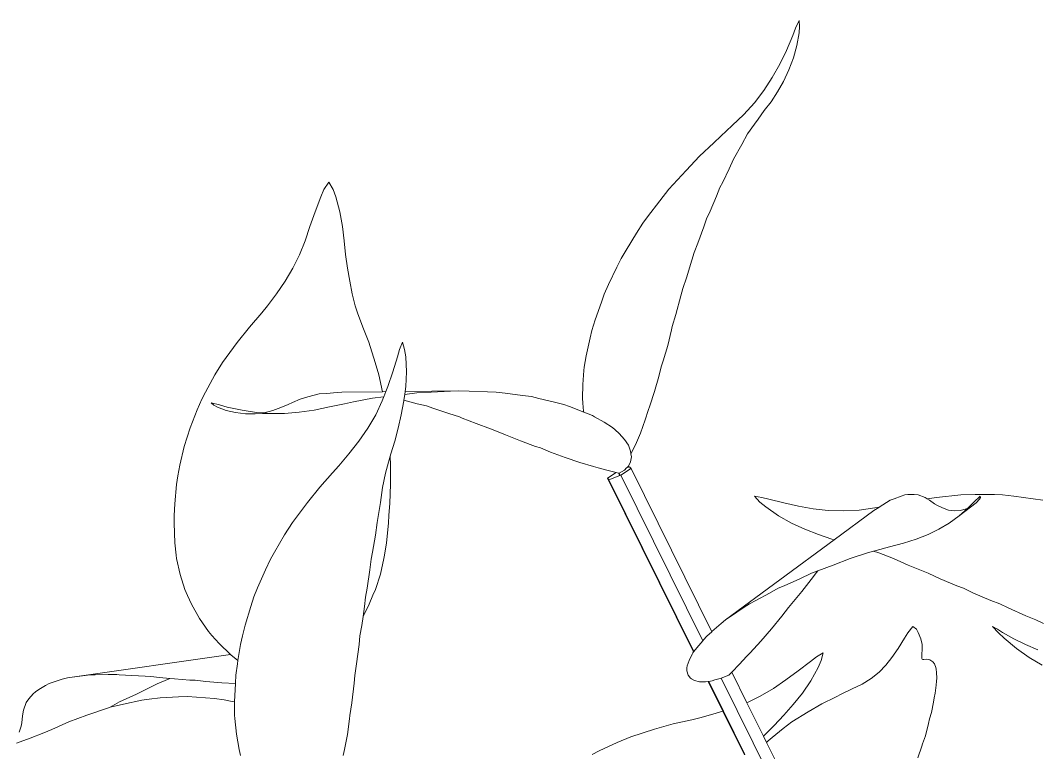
# Model space of a CAD drawing. Header units: metres. Extents: x 12.2 to 77.2, y 18.8 to 35.5.
# Drawn here: x 57.7928 to 58.1863, y 21.7211 to 22.0043 of the extents above; entities that cross this region are included whole.
import ezdxf

# ---------------------------------------------------------------- set-up
doc = ezdxf.new("R2010")
doc.units = ezdxf.units.M
doc.layers.add('0inne_gulv', color=7, linetype='Continuous', lineweight=13)

# ---------------------------------------------------------------- blocks, each defined once
blk = doc.blocks.new('One bedroom house ls')
for p, q in [((4.61914, -1.97508), (4.61776, -1.9781)), ((4.61914, -1.97508), (4.61927, -1.9774)), ((4.61667, -1.98098), (4.61776, -1.9781)), ((4.61911, -1.97985), (4.61927, -1.9774)), ((4.61667, -1.98098), (4.61422, -1.98669)), ((4.61911, -1.97985), (4.61828, -1.98481)), ((4.6116, -1.99208), (4.61422, -1.98669)), ((4.61694, -1.9896), (4.61828, -1.98481)), ((4.61514, -1.99426), (4.61694, -1.9896)), ((4.60874, -1.99722), (4.6116, -1.99208)), ((4.61514, -1.99426), (4.61307, -1.99866)), ((4.60549, -2.00217), (4.60874, -1.99722)), ((4.61307, -1.99866), (4.61078, -2.00277)), ((4.60549, -2.00217), (4.60181, -2.00692)), ((4.61078, -2.00277), (4.6083, -2.00655)), ((4.6083, -2.00655), (4.60563, -2.01)), ((4.60181, -2.00692), (4.59771, -2.01146)), ((4.60321, -2.01327), (4.60563, -2.01)), ((4.59323, -2.01575), (4.59771, -2.01146)), ((4.60321, -2.01327), (4.60182, -2.0152)), ((4.59323, -2.01575), (4.58883, -2.01993)), ((4.60182, -2.0152), (4.5992, -2.01898)), ((4.58613, -2.02247), (4.58061, -2.02759)), ((4.58883, -2.01993), (4.58613, -2.02247)), ((4.59699, -2.02313), (4.5992, -2.01898)), ((4.59376, -2.02879), (4.59699, -2.02313)), ((4.58061, -2.02759), (4.57539, -2.03314)), ((4.59205, -2.03248), (4.59376, -2.02879)), ((4.57539, -2.03314), (4.56875, -2.04037)), ((4.58954, -2.03763), (4.59205, -2.03248)), ((4.43716, -2.03762), (4.43529, -2.04047)), ((4.43716, -2.03762), (4.43885, -2.04047)), ((4.58954, -2.03763), (4.58843, -2.03977)), ((4.4341, -2.04332), (4.43529, -2.04047)), ((4.43987, -2.04331), (4.43885, -2.04047)), ((4.56875, -2.04037), (4.56519, -2.04493)), ((4.58843, -2.03977), (4.5871, -2.04312)), ((4.4341, -2.04332), (4.43187, -2.04911)), ((4.43987, -2.04331), (4.44144, -2.04911)), ((4.56519, -2.04493), (4.5605, -2.05108)), ((4.5871, -2.04312), (4.58465, -2.04889)), ((4.42986, -2.05476), (4.43187, -2.04911)), ((4.44249, -2.05475), (4.44144, -2.04911)), ((4.58333, -2.05183), (4.58465, -2.04889)), ((4.5562, -2.05743), (4.55865, -2.05357)), ((4.55865, -2.05357), (4.5605, -2.05108)), ((4.58226, -2.05494), (4.58333, -2.05183)), ((4.42799, -2.06029), (4.42986, -2.05476)), ((4.4431, -2.06029), (4.44249, -2.05475)), ((4.5562, -2.05743), (4.55222, -2.06391)), ((4.57993, -2.06127), (4.58226, -2.05494)), ((4.42799, -2.06029), (4.42582, -2.0657)), ((4.44371, -2.06569), (4.4431, -2.06029)), ((4.57854, -2.06485), (4.57993, -2.06127)), ((4.42582, -2.0657), (4.42325, -2.07093)), ((4.44371, -2.06569), (4.44443, -2.07092)), ((4.55222, -2.06391), (4.55031, -2.06713)), ((4.57766, -2.06782), (4.57854, -2.06485)), ((4.55031, -2.06713), (4.54862, -2.07053)), ((4.57766, -2.06782), (4.5755, -2.07463)), ((4.42325, -2.07093), (4.42028, -2.07598)), ((4.44443, -2.07092), (4.44528, -2.07596)), ((4.54862, -2.07053), (4.54543, -2.07726)), ((4.42028, -2.07598), (4.41694, -2.0808)), ((4.44623, -2.08079), (4.44528, -2.07596)), ((4.54543, -2.07726), (4.54373, -2.08098)), ((4.5755, -2.07463), (4.5741, -2.07876)), ((4.41347, -2.08545), (4.41694, -2.0808)), ((4.44623, -2.08079), (4.44742, -2.08543)), ((4.54261, -2.08406), (4.54373, -2.08098)), ((4.57338, -2.08161), (4.5741, -2.07876)), ((4.41347, -2.08545), (4.41124, -2.08823)), ((4.44742, -2.08543), (4.44829, -2.08821)), ((4.54025, -2.09096), (4.54261, -2.08406)), ((4.57142, -2.0888), (4.57338, -2.08161)), ((4.41124, -2.08823), (4.40646, -2.09377)), ((4.44829, -2.08821), (4.45035, -2.09375)), ((4.57142, -2.0888), (4.57006, -2.09344)), ((4.53893, -2.09505), (4.54025, -2.09096)), ((4.40171, -2.09962), (4.40646, -2.09377)), ((4.45035, -2.09375), (4.45271, -2.09959)), ((4.53827, -2.09788), (4.53893, -2.09505)), ((4.56979, -2.09471), (4.56827, -2.10077)), ((4.57006, -2.09344), (4.56979, -2.09471)), ((4.39611, -2.10739), (4.40171, -2.09962)), ((4.45271, -2.09959), (4.45516, -2.10736)), ((4.46574, -2.09952), (4.46456, -2.10237)), ((4.46574, -2.09952), (4.46653, -2.10237)), ((4.53827, -2.09788), (4.53678, -2.10486)), ((4.56827, -2.10077), (4.56656, -2.10676)), ((4.46375, -2.10522), (4.46456, -2.10237)), ((4.46695, -2.10523), (4.46653, -2.10237)), ((4.53595, -2.10924), (4.53678, -2.10486)), ((4.39311, -2.11223), (4.39611, -2.10739)), ((4.45516, -2.10736), (4.45655, -2.1122)), ((4.46375, -2.10522), (4.46194, -2.11101)), ((4.46695, -2.10523), (4.46724, -2.11102)), ((4.56656, -2.10676), (4.5658, -2.1091)), ((4.38945, -2.11886), (4.39311, -2.11223)), ((4.45655, -2.1122), (4.45799, -2.11869)), ((4.46, -2.11666), (4.46194, -2.11101)), ((4.46699, -2.11666), (4.46724, -2.11102)), ((4.53546, -2.11597), (4.53582, -2.11044)), ((4.53582, -2.11044), (4.53595, -2.10924)), ((4.56491, -2.11275), (4.56323, -2.11861)), ((4.56491, -2.11275), (4.5658, -2.1091)), ((4.45923, -2.11867), (4.46, -2.11666)), ((4.46673, -2.11859), (4.46699, -2.11666)), ((4.53546, -2.11597), (4.53536, -2.12122)), ((4.38945, -2.11886), (4.38812, -2.12157)), ((4.42909, -2.12069), (4.4261, -2.12153)), ((4.43351, -2.11957), (4.42909, -2.12069)), ((4.43632, -2.11933), (4.43351, -2.11957)), ((4.44046, -2.119), (4.43632, -2.11933)), ((4.44046, -2.119), (4.44226, -2.11886)), ((4.45799, -2.11869), (4.44226, -2.11886)), ((4.45414, -2.12123), (4.45832, -2.12073)), ((4.45923, -2.11867), (4.45799, -2.11869)), ((4.45832, -2.12073), (4.45844, -2.12072)), ((4.45835, -2.12094), (4.45832, -2.12073)), ((4.45835, -2.12094), (4.45844, -2.12072)), ((4.45844, -2.12072), (4.45923, -2.11867)), ((4.46626, -2.12202), (4.46657, -2.11973)), ((4.46657, -2.11973), (4.46673, -2.11859)), ((4.46657, -2.11973), (4.47123, -2.11916)), ((4.48718, -2.11837), (4.46673, -2.11859)), ((4.47123, -2.11916), (4.47685, -2.11889)), ((4.47685, -2.11889), (4.48426, -2.11852)), ((4.48718, -2.11837), (4.48426, -2.11852)), ((4.49151, -2.1185), (4.48718, -2.11837)), ((4.49151, -2.1185), (4.49857, -2.11873)), ((4.49857, -2.11873), (4.50199, -2.11885)), ((4.50199, -2.11885), (4.50543, -2.11928)), ((4.50543, -2.11928), (4.51206, -2.12013)), ((4.51206, -2.12013), (4.51563, -2.12061)), ((4.51843, -2.12126), (4.51563, -2.12061)), ((4.56323, -2.11861), (4.56138, -2.12421)), ((4.38812, -2.12157), (4.38627, -2.1257)), ((4.39163, -2.12301), (4.39496, -2.12381)), ((4.39163, -2.12301), (4.39268, -2.12384)), ((4.39416, -2.12466), (4.39268, -2.12384)), ((4.39416, -2.12466), (4.39752, -2.12593)), ((4.39785, -2.12462), (4.39496, -2.12381)), ((4.39785, -2.12462), (4.40363, -2.12586)), ((4.41555, -2.12598), (4.41869, -2.12475)), ((4.42152, -2.12359), (4.41869, -2.12475)), ((4.42152, -2.12359), (4.42312, -2.12291)), ((4.42312, -2.12291), (4.4261, -2.12153)), ((4.4374, -2.12454), (4.43153, -2.1258)), ((4.4374, -2.12454), (4.44321, -2.12336)), ((4.44321, -2.12336), (4.44679, -2.12265)), ((4.44679, -2.12265), (4.45414, -2.12123)), ((4.45533, -2.12759), (4.45787, -2.12219)), ((4.45787, -2.12219), (4.45835, -2.12094)), ((4.46624, -2.1222), (4.46523, -2.1276)), ((4.46624, -2.1222), (4.46626, -2.12202)), ((4.46626, -2.12202), (4.47135, -2.12333)), ((4.47135, -2.12333), (4.47498, -2.12422)), ((4.47737, -2.12505), (4.47498, -2.12422)), ((4.52453, -2.12274), (4.51843, -2.12126)), ((4.52804, -2.12363), (4.52453, -2.12274)), ((4.53034, -2.12447), (4.52804, -2.12363)), ((4.53034, -2.12447), (4.53583, -2.12656)), ((4.53543, -2.12317), (4.53536, -2.12122)), ((4.53577, -2.12625), (4.53543, -2.12317)), ((4.56138, -2.12421), (4.56073, -2.12592)), ((4.38627, -2.1257), (4.38355, -2.1327)), ((4.40112, -2.12677), (4.39752, -2.12593)), ((4.40493, -2.1272), (4.40112, -2.12677)), ((4.40918, -2.12668), (4.40363, -2.12586)), ((4.40493, -2.1272), (4.40865, -2.1272)), ((4.42009, -2.12708), (4.40865, -2.1272)), ((4.4116, -2.12687), (4.40918, -2.12668)), ((4.4116, -2.12687), (4.41221, -2.1268)), ((4.41458, -2.12709), (4.4116, -2.12687)), ((4.41221, -2.1268), (4.41555, -2.12598)), ((4.42009, -2.12708), (4.41458, -2.12709)), ((4.42009, -2.12708), (4.42574, -2.12665)), ((4.42574, -2.12665), (4.43153, -2.1258)), ((4.45533, -2.12759), (4.45231, -2.13283)), ((4.46523, -2.1276), (4.46404, -2.13284)), ((4.48356, -2.12714), (4.47737, -2.12505)), ((4.48356, -2.12714), (4.48769, -2.12846)), ((4.48769, -2.12846), (4.48877, -2.12892)), ((4.53577, -2.12625), (4.53583, -2.12656)), ((4.53915, -2.1279), (4.53583, -2.12656)), ((4.54001, -2.12836), (4.53915, -2.1279)), ((4.54368, -2.1305), (4.54001, -2.12836)), ((4.56073, -2.12592), (4.55961, -2.12961)), ((4.38238, -2.13622), (4.38355, -2.1327)), ((4.48877, -2.12892), (4.49418, -2.13105)), ((4.49418, -2.13105), (4.4998, -2.13311)), ((4.54368, -2.1305), (4.54687, -2.13259)), ((4.54793, -2.13339), (4.54687, -2.13259)), ((4.55961, -2.12961), (4.55779, -2.13467)), ((4.38131, -2.13986), (4.38238, -2.13622)), ((4.45231, -2.13283), (4.44884, -2.13787)), ((4.46404, -2.13284), (4.46268, -2.13788)), ((4.4998, -2.13311), (4.5021, -2.13389)), ((4.50554, -2.13536), (4.5021, -2.13389)), ((4.50554, -2.13536), (4.51135, -2.13767)), ((4.5495, -2.13488), (4.54793, -2.13339)), ((4.5495, -2.13488), (4.55156, -2.13723)), ((4.55582, -2.1393), (4.55779, -2.13467)), ((4.37958, -2.14715), (4.38131, -2.13986)), ((4.44494, -2.14269), (4.44884, -2.13787)), ((4.46268, -2.13788), (4.46115, -2.14271)), ((4.51135, -2.13767), (4.5172, -2.13982)), ((4.5172, -2.13982), (4.51908, -2.14045)), ((4.51908, -2.14045), (4.52299, -2.14205)), ((4.55306, -2.13942), (4.55156, -2.13723)), ((4.55306, -2.13942), (4.55336, -2.14008)), ((4.55395, -2.14171), (4.55336, -2.14008)), ((4.55582, -2.1393), (4.55408, -2.14275)), ((4.44494, -2.14269), (4.44105, -2.14733)), ((4.45985, -2.14735), (4.4609, -2.14357)), ((4.4609, -2.14357), (4.46115, -2.14271)), ((4.4609, -2.14357), (4.46106, -2.1471)), ((4.52299, -2.14205), (4.52868, -2.14418)), ((4.53425, -2.14605), (4.52868, -2.14418)), ((4.55423, -2.1439), (4.55393, -2.14583)), ((4.55408, -2.14275), (4.55395, -2.14171)), ((4.55423, -2.1439), (4.55408, -2.14275)), ((4.37883, -2.15123), (4.37958, -2.14715)), ((4.44105, -2.14733), (4.43865, -2.15011)), ((4.45985, -2.14735), (4.45915, -2.15014)), ((4.46106, -2.1471), (4.46102, -2.15118)), ((4.53425, -2.14605), (4.53962, -2.14763)), ((4.53962, -2.14763), (4.54137, -2.14807)), ((4.54137, -2.14807), (4.54473, -2.14908)), ((4.55158, -2.149), (4.55235, -2.14817)), ((4.55235, -2.14817), (4.55352, -2.1477)), ((4.55235, -2.14817), (4.55256, -2.14795)), ((4.55305, -2.14749), (4.55256, -2.14795)), ((4.55305, -2.14749), (4.55393, -2.14583)), ((4.55392, -2.14851), (4.55352, -2.1477)), ((4.55352, -2.1477), (4.55409, -2.1484)), ((4.55409, -2.1484), (4.55392, -2.14851)), ((4.58533, -2.21151), (4.55409, -2.1484)), ((4.37833, -2.15454), (4.37883, -2.15123)), ((4.43865, -2.15011), (4.43366, -2.15565)), ((4.45915, -2.15014), (4.45796, -2.15568)), ((4.46109, -2.15449), (4.46102, -2.15118)), ((4.54833, -2.14995), (4.54473, -2.14908)), ((4.545, -2.15208), (4.54833, -2.14995)), ((4.5783, -2.21934), (4.545, -2.15208)), ((4.54556, -2.15278), (4.545, -2.15208)), ((4.54975, -2.15109), (4.54556, -2.15278)), ((4.5493, -2.15018), (4.54833, -2.14995)), ((4.5493, -2.15018), (4.54975, -2.15109)), ((4.54954, -2.15024), (4.5493, -2.15018)), ((4.54954, -2.15024), (4.55158, -2.149)), ((4.54993, -2.15102), (4.54954, -2.15024)), ((4.5501, -2.15094), (4.54975, -2.15109)), ((4.55392, -2.14851), (4.5501, -2.15094)), ((4.58183, -2.21502), (4.5501, -2.15094)), ((4.37833, -2.15454), (4.37761, -2.16202)), ((4.43366, -2.15565), (4.42899, -2.1615)), ((4.45721, -2.16153), (4.45796, -2.15568)), ((4.46085, -2.16197), (4.46109, -2.15449)), ((4.57843, -2.21917), (4.54556, -2.15278)), ((4.60183, -2.15913), (4.60471, -2.15955)), ((4.60183, -2.15913), (4.60395, -2.16138)), ((4.60745, -2.16031), (4.60471, -2.15955)), ((4.65583, -2.16007), (4.6543, -2.16068)), ((4.65859, -2.15908), (4.65583, -2.16007)), ((4.65859, -2.15908), (4.66005, -2.15861)), ((4.66005, -2.15861), (4.66117, -2.1585)), ((4.66362, -2.15844), (4.66117, -2.1585)), ((4.66518, -2.15855), (4.66362, -2.15844)), ((4.66787, -2.15956), (4.66518, -2.15855)), ((4.66868, -2.16007), (4.66787, -2.15956)), ((4.66868, -2.16007), (4.67219, -2.15956)), ((4.66953, -2.16059), (4.66868, -2.16007)), ((4.67219, -2.15956), (4.68162, -2.15855)), ((4.68162, -2.15855), (4.68719, -2.15844)), ((4.68912, -2.15913), (4.68675, -2.16138)), ((4.68719, -2.15844), (4.69472, -2.1585)), ((4.68888, -2.16031), (4.68924, -2.15955)), ((4.68912, -2.15913), (4.68924, -2.15955)), ((4.69777, -2.15861), (4.69472, -2.1585)), ((4.7022, -2.15908), (4.69777, -2.15861)), ((4.7022, -2.15908), (4.70965, -2.16007)), ((4.70965, -2.16007), (4.71334, -2.16068)), ((4.37761, -2.16202), (4.37741, -2.16651)), ((4.42899, -2.1615), (4.42316, -2.16927)), ((4.45584, -2.1693), (4.45721, -2.16153)), ((4.46046, -2.16646), (4.46085, -2.16197)), ((4.60621, -2.16327), (4.60395, -2.16138)), ((4.60621, -2.16327), (4.61109, -2.16665)), ((4.60745, -2.16031), (4.61314, -2.16173)), ((4.61882, -2.16299), (4.61314, -2.16173)), ((4.62455, -2.16404), (4.61882, -2.16299)), ((4.63039, -2.16467), (4.62455, -2.16404)), ((4.64841, -2.1636), (4.64235, -2.16445)), ((4.64989, -2.16349), (4.64803, -2.16469)), ((4.64841, -2.1636), (4.65013, -2.16333)), ((4.65013, -2.16333), (4.64989, -2.16349)), ((4.65292, -2.16155), (4.65013, -2.16333)), ((4.6543, -2.16068), (4.65292, -2.16155)), ((4.67147, -2.16203), (4.66953, -2.16059)), ((4.67257, -2.16267), (4.67147, -2.16203)), ((4.67458, -2.1636), (4.67257, -2.16267)), ((4.67458, -2.1636), (4.67688, -2.16445)), ((4.68764, -2.16173), (4.68096, -2.16665)), ((4.68424, -2.16381), (4.68096, -2.16665)), ((4.68148, -2.16467), (4.68376, -2.16404)), ((4.68376, -2.16404), (4.68424, -2.16381)), ((4.68485, -2.16327), (4.68424, -2.16381)), ((4.68485, -2.16327), (4.68675, -2.16138)), ((4.68888, -2.16031), (4.68764, -2.16173)), ((4.37737, -2.16955), (4.37741, -2.16651)), ((4.4603, -2.1695), (4.46046, -2.16646)), ((4.61612, -2.16947), (4.61109, -2.16665)), ((4.63039, -2.16467), (4.63633, -2.16481)), ((4.64803, -2.16469), (4.6327, -2.17597)), ((4.63633, -2.16481), (4.64235, -2.16445)), ((4.67918, -2.16481), (4.67688, -2.16445)), ((4.6771, -2.16947), (4.68096, -2.16665)), ((4.68148, -2.16467), (4.67918, -2.16481)), ((4.37767, -2.17713), (4.37737, -2.16955)), ((4.42316, -2.16927), (4.42012, -2.1741)), ((4.45523, -2.17414), (4.45584, -2.1693)), ((4.4603, -2.1695), (4.45948, -2.17708)), ((4.62132, -2.17181), (4.61612, -2.16947)), ((4.62132, -2.17181), (4.62656, -2.17386)), ((4.67321, -2.17181), (4.66899, -2.17386)), ((4.67321, -2.17181), (4.6771, -2.16947)), ((4.42012, -2.1741), (4.4162, -2.18073)), ((4.45415, -2.18077), (4.45523, -2.17414)), ((4.6327, -2.17597), (4.59065, -2.20691)), ((4.62656, -2.17386), (4.6318, -2.17569)), ((4.6318, -2.17569), (4.6327, -2.17597)), ((4.66439, -2.17569), (4.65943, -2.17729)), ((4.66899, -2.17386), (4.66439, -2.17569)), ((4.37767, -2.17713), (4.37814, -2.18196)), ((4.45869, -2.18191), (4.45948, -2.17708)), ((4.64887, -2.18011), (4.65413, -2.17865)), ((4.65943, -2.17729), (4.65413, -2.17865)), ((4.37814, -2.18196), (4.37831, -2.18325)), ((4.37831, -2.18325), (4.37965, -2.18933)), ((4.41274, -2.18756), (4.41469, -2.18344)), ((4.41469, -2.18344), (4.4162, -2.18073)), ((4.45362, -2.18348), (4.45312, -2.18761)), ((4.45415, -2.18077), (4.45362, -2.18348)), ((4.45713, -2.18928), (4.45851, -2.1832)), ((4.45851, -2.1832), (4.45869, -2.18191)), ((4.63227, -2.18576), (4.63889, -2.18314)), ((4.64562, -2.18106), (4.63889, -2.18314)), ((4.64789, -2.1804), (4.64562, -2.18106)), ((4.64887, -2.18011), (4.64789, -2.1804)), ((4.64789, -2.1804), (4.64991, -2.18106)), ((4.64991, -2.18106), (4.6556, -2.18314)), ((4.66129, -2.18576), (4.6556, -2.18314)), ((4.41274, -2.18756), (4.40966, -2.19457)), ((4.45312, -2.18761), (4.45204, -2.19461)), ((4.62631, -2.188), (4.63227, -2.18576)), ((4.669, -2.18888), (4.66129, -2.18576)), ((4.37965, -2.18933), (4.38154, -2.19522)), ((4.45713, -2.18928), (4.45521, -2.19518)), ((4.61331, -2.19372), (4.61934, -2.19102)), ((4.61934, -2.19102), (4.62396, -2.18888)), ((4.62376, -2.19133), (4.62013, -2.19596)), ((4.62376, -2.19133), (4.6258, -2.18859)), ((4.62396, -2.18888), (4.62631, -2.188)), ((4.6258, -2.18859), (4.62631, -2.188)), ((4.67363, -2.19102), (4.669, -2.18888)), ((4.68007, -2.19372), (4.67363, -2.19102)), ((4.38154, -2.19522), (4.3825, -2.19746)), ((4.40966, -2.19457), (4.40823, -2.19808)), ((4.45139, -2.19813), (4.45204, -2.19461)), ((4.45424, -2.19742), (4.45521, -2.19518)), ((4.61096, -2.19473), (4.60767, -2.19655)), ((4.61331, -2.19372), (4.61096, -2.19473)), ((4.68007, -2.19372), (4.68274, -2.19473)), ((4.68274, -2.19473), (4.68661, -2.19655)), ((4.38406, -2.20092), (4.3825, -2.19746)), ((4.40823, -2.19808), (4.40703, -2.20172)), ((4.45098, -2.20177), (4.45139, -2.19813)), ((4.45287, -2.20088), (4.45424, -2.19742)), ((4.59986, -2.20074), (4.60238, -2.19941)), ((4.60767, -2.19655), (4.60238, -2.19941)), ((4.61628, -2.20063), (4.62013, -2.19596)), ((4.68661, -2.19655), (4.69328, -2.19941)), ((4.69668, -2.20074), (4.69328, -2.19941)), ((4.38406, -2.20092), (4.38714, -2.20635)), ((4.40703, -2.20172), (4.40485, -2.20901)), ((4.45287, -2.20088), (4.45043, -2.20564)), ((4.45043, -2.20564), (4.45098, -2.20177)), ((4.59301, -2.20534), (4.59749, -2.20234)), ((4.59749, -2.20234), (4.59986, -2.20074)), ((4.6124, -2.2055), (4.61497, -2.20213)), ((4.61628, -2.20063), (4.61497, -2.20213)), ((4.70003, -2.20234), (4.69668, -2.20074)), ((4.70684, -2.20534), (4.70003, -2.20234)), ((4.38714, -2.20635), (4.39068, -2.21142)), ((4.44995, -2.20905), (4.45043, -2.20564)), ((4.58894, -2.20837), (4.59065, -2.20691)), ((4.59065, -2.20691), (4.59301, -2.20534)), ((4.60844, -2.21038), (4.6124, -2.2055)), ((4.7107, -2.20691), (4.70684, -2.20534)), ((4.71369, -2.20837), (4.7107, -2.20691)), ((4.40485, -2.20901), (4.40375, -2.21309)), ((4.44924, -2.21314), (4.44995, -2.20905)), ((4.58894, -2.20837), (4.58535, -2.21149)), ((4.60844, -2.21038), (4.60435, -2.21511)), ((4.66309, -2.20949), (4.66118, -2.21191)), ((4.66309, -2.20949), (4.66446, -2.21051)), ((4.66521, -2.21179), (4.66446, -2.21051)), ((4.69394, -2.20949), (4.69622, -2.21191)), ((4.69394, -2.20949), (4.69583, -2.21051)), ((4.69778, -2.21179), (4.69583, -2.21051)), ((4.39068, -2.21142), (4.39197, -2.21293)), ((4.39197, -2.21293), (4.39475, -2.21613)), ((4.4031, -2.2164), (4.40375, -2.21309)), ((4.44891, -2.21644), (4.44924, -2.21314)), ((4.57952, -2.21779), (4.58183, -2.21502)), ((4.58183, -2.21502), (4.58218, -2.2146)), ((4.58218, -2.2146), (4.58336, -2.21324)), ((4.58533, -2.21151), (4.58336, -2.21324)), ((4.58535, -2.21149), (4.58533, -2.21151)), ((4.60018, -2.21966), (4.60435, -2.21511)), ((4.65989, -2.21406), (4.65737, -2.21802)), ((4.65989, -2.21406), (4.66118, -2.21191)), ((4.66521, -2.21179), (4.66621, -2.21425)), ((4.66665, -2.21649), (4.66621, -2.21425)), ((4.69842, -2.21406), (4.69622, -2.21191)), ((4.69778, -2.21179), (4.7021, -2.21425)), ((4.69842, -2.21406), (4.70316, -2.21802)), ((4.70665, -2.21649), (4.7021, -2.21425)), ((4.39475, -2.21613), (4.39912, -2.22028)), ((4.40207, -2.22261), (4.4031, -2.2164)), ((4.44891, -2.21644), (4.44793, -2.22393)), ((4.57843, -2.21917), (4.5783, -2.21934)), ((4.57952, -2.21779), (4.57843, -2.21917)), ((4.655, -2.22146), (4.65737, -2.21802)), ((4.66664, -2.2185), (4.66656, -2.22011)), ((4.66664, -2.2185), (4.66665, -2.21649)), ((4.70805, -2.22146), (4.70316, -2.21802)), ((4.71145, -2.2185), (4.70665, -2.21649)), ((4.3379, -2.22908), (4.39912, -2.22028)), ((4.39912, -2.22028), (4.39924, -2.2204)), ((4.40207, -2.22261), (4.39924, -2.2204)), ((4.40186, -2.22388), (4.40207, -2.22261)), ((4.57654, -2.2227), (4.57583, -2.22477)), ((4.5777, -2.22026), (4.57654, -2.2227)), ((4.57803, -2.21968), (4.5777, -2.22026)), ((4.5783, -2.21934), (4.57803, -2.21968)), ((4.59606, -2.2241), (4.59874, -2.22113)), ((4.60018, -2.21966), (4.59874, -2.22113)), ((4.62354, -2.223), (4.61876, -2.22663)), ((4.62354, -2.223), (4.62584, -2.22119)), ((4.62847, -2.21966), (4.62584, -2.22119)), ((4.62647, -2.22536), (4.62764, -2.22265)), ((4.62847, -2.21966), (4.62764, -2.22265)), ((4.65269, -2.22446), (4.655, -2.22146)), ((4.66656, -2.22011), (4.66654, -2.22125)), ((4.66654, -2.22125), (4.66658, -2.22191)), ((4.66658, -2.22191), (4.66666, -2.22211)), ((4.66701, -2.22221), (4.66666, -2.22211)), ((4.66701, -2.22221), (4.66735, -2.22221)), ((4.66735, -2.22221), (4.66835, -2.22208)), ((4.66969, -2.2224), (4.66835, -2.22208)), ((4.67083, -2.2231), (4.66969, -2.2224)), ((4.67149, -2.22398), (4.67083, -2.2231)), ((4.71312, -2.22446), (4.70805, -2.22146)), ((4.40124, -2.22837), (4.40186, -2.22388)), ((4.44793, -2.22393), (4.44721, -2.22842)), ((4.57583, -2.22477), (4.57572, -2.22544)), ((4.57574, -2.22667), (4.57572, -2.22544)), ((4.57574, -2.22667), (4.5762, -2.22829)), ((4.59195, -2.22827), (4.59307, -2.22714)), ((4.59307, -2.22714), (4.59606, -2.2241)), ((4.59892, -2.23897), (4.59307, -2.22714)), ((4.61399, -2.23013), (4.61876, -2.22663)), ((4.62647, -2.22536), (4.62363, -2.23055)), ((4.65005, -2.22716), (4.65269, -2.22446)), ((4.672, -2.22536), (4.67149, -2.22398)), ((4.672, -2.22536), (4.67206, -2.226)), ((4.67206, -2.226), (4.67231, -2.22723)), ((4.32907, -2.23149), (4.33061, -2.23099)), ((4.33061, -2.23099), (4.33405, -2.22992)), ((4.33405, -2.22992), (4.33618, -2.2293)), ((4.3379, -2.22908), (4.33618, -2.2293)), ((4.34492, -2.22815), (4.3379, -2.22908)), ((4.3468, -2.22816), (4.34492, -2.22815)), ((4.3468, -2.22816), (4.35181, -2.22812)), ((4.35525, -2.22806), (4.35181, -2.22812)), ((4.35617, -2.22815), (4.35525, -2.22806)), ((4.36099, -2.22849), (4.35617, -2.22815)), ((4.36099, -2.22849), (4.36617, -2.22876)), ((4.36835, -2.22883), (4.36617, -2.22876)), ((4.37169, -2.22922), (4.36835, -2.22883)), ((4.37548, -2.22972), (4.37076, -2.23166)), ((4.37169, -2.22922), (4.37575, -2.2296)), ((4.37575, -2.2296), (4.37548, -2.22972)), ((4.37575, -2.2296), (4.37749, -2.22976)), ((4.38347, -2.23019), (4.37749, -2.22976)), ((4.38347, -2.23019), (4.38544, -2.23028)), ((4.38961, -2.23076), (4.38544, -2.23028)), ((4.39582, -2.2313), (4.38961, -2.23076)), ((4.40104, -2.23141), (4.40124, -2.22837)), ((4.44694, -2.23146), (4.44721, -2.22842)), ((4.5762, -2.22829), (4.57709, -2.22946)), ((4.57709, -2.22946), (4.57752, -2.22969)), ((4.57752, -2.22969), (4.57858, -2.23039)), ((4.57858, -2.23039), (4.58053, -2.23092)), ((4.58285, -2.23094), (4.58053, -2.23092)), ((4.58285, -2.23094), (4.58394, -2.23074)), ((4.58394, -2.23074), (4.58414, -2.23071)), ((4.58965, -2.24228), (4.58394, -2.23074)), ((4.58414, -2.23071), (4.58551, -2.23046)), ((4.58984, -2.24222), (4.58414, -2.23071)), ((4.58551, -2.23046), (4.58652, -2.23012)), ((4.58652, -2.23012), (4.58858, -2.2296)), ((4.58897, -2.22945), (4.58858, -2.2296)), ((4.59195, -2.22827), (4.58897, -2.22945)), ((4.6282, -2.30868), (4.58897, -2.22945)), ((4.60915, -2.23348), (4.61399, -2.23013)), ((4.62041, -2.2353), (4.62363, -2.23055)), ((4.64699, -2.22959), (4.6435, -2.23177)), ((4.65005, -2.22716), (4.64699, -2.22959)), ((4.67218, -2.23217), (4.6722, -2.23069)), ((4.6722, -2.23069), (4.67236, -2.22948)), ((4.67231, -2.22723), (4.67236, -2.22948)), ((4.32369, -2.2347), (4.32285, -2.23553)), ((4.32501, -2.23383), (4.32369, -2.2347)), ((4.32501, -2.23383), (4.32759, -2.23229)), ((4.32759, -2.23229), (4.32907, -2.23149)), ((4.37076, -2.23166), (4.36277, -2.23561)), ((4.39582, -2.2313), (4.40104, -2.2316)), ((4.40104, -2.2316), (4.40077, -2.23869)), ((4.40104, -2.23141), (4.40104, -2.2316)), ((4.44604, -2.23904), (4.44694, -2.23146)), ((4.60915, -2.23348), (4.60404, -2.23649)), ((4.63963, -2.23365), (4.63567, -2.23559)), ((4.63963, -2.23365), (4.6435, -2.23177)), ((4.67178, -2.23528), (4.67218, -2.23217)), ((4.31909, -2.24187), (4.32019, -2.2389)), ((4.32019, -2.2389), (4.32115, -2.2375)), ((4.32115, -2.2375), (4.32285, -2.23553)), ((4.35267, -2.24072), (4.3563, -2.23865)), ((4.36277, -2.23561), (4.3563, -2.23865)), ((4.35776, -2.23948), (4.36486, -2.23803)), ((4.36769, -2.23756), (4.36486, -2.23803)), ((4.37197, -2.23712), (4.36769, -2.23756)), ((4.37197, -2.23712), (4.37904, -2.23668)), ((4.37904, -2.23668), (4.38249, -2.23662)), ((4.38249, -2.23662), (4.38606, -2.23677)), ((4.38606, -2.23677), (4.393, -2.23737)), ((4.393, -2.23737), (4.39678, -2.23788)), ((4.39984, -2.23847), (4.39678, -2.23788)), ((4.40077, -2.23869), (4.39984, -2.23847)), ((4.40077, -2.23869), (4.40076, -2.23899)), ((4.60404, -2.23649), (4.59892, -2.23897)), ((4.61683, -2.23967), (4.62041, -2.2353)), ((4.63317, -2.23681), (4.62785, -2.23938)), ((4.63567, -2.23559), (4.63317, -2.23681)), ((4.67113, -2.23879), (4.67029, -2.24273)), ((4.67113, -2.23879), (4.67134, -2.23711)), ((4.67134, -2.23711), (4.67178, -2.23528)), ((4.31872, -2.24404), (4.31909, -2.24187)), ((4.34358, -2.24375), (4.35241, -2.24078)), ((4.35241, -2.24078), (4.35267, -2.24072)), ((4.35267, -2.24072), (4.35776, -2.23948)), ((4.40074, -2.24382), (4.40076, -2.23899)), ((4.44604, -2.23904), (4.44531, -2.24386)), ((4.58965, -2.24228), (4.58704, -2.24306)), ((4.58984, -2.24222), (4.58965, -2.24228)), ((4.59799, -2.25911), (4.58965, -2.24228)), ((4.59812, -2.25896), (4.58984, -2.24222)), ((4.60531, -2.25187), (4.59892, -2.23897)), ((4.61314, -2.24382), (4.61683, -2.23967)), ((4.62263, -2.24249), (4.61634, -2.24636)), ((4.62785, -2.23938), (4.62263, -2.24249)), ((4.67029, -2.24273), (4.66956, -2.24519)), ((4.31814, -2.24805), (4.31843, -2.2467)), ((4.31843, -2.2467), (4.31872, -2.24404)), ((4.33012, -2.24931), (4.33669, -2.24639)), ((4.33669, -2.24639), (4.34358, -2.24375)), ((4.40082, -2.24511), (4.40074, -2.24382)), ((4.40152, -2.25119), (4.40082, -2.24511)), ((4.44521, -2.24516), (4.44441, -2.25123)), ((4.44531, -2.24386), (4.44521, -2.24516)), ((4.57767, -2.24556), (4.57041, -2.2472)), ((4.58123, -2.24466), (4.57767, -2.24556)), ((4.58123, -2.24466), (4.58704, -2.24306)), ((4.61314, -2.24382), (4.60941, -2.24778)), ((4.61634, -2.24636), (4.61295, -2.24897)), ((4.6692, -2.24703), (4.66956, -2.24519)), ((4.31744, -2.25035), (4.31814, -2.24805)), ((4.32167, -2.25269), (4.32691, -2.25065)), ((4.32691, -2.25065), (4.33012, -2.24931)), ((4.55401, -2.25223), (4.56321, -2.24924)), ((4.56321, -2.24924), (4.57041, -2.2472)), ((4.60941, -2.24778), (4.60567, -2.25153)), ((4.61295, -2.24897), (4.60873, -2.25238)), ((4.66793, -2.25176), (4.6692, -2.24703)), ((4.32167, -2.25269), (4.31636, -2.25462)), ((4.40152, -2.25119), (4.40253, -2.25708)), ((4.44441, -2.25123), (4.4433, -2.25713)), ((4.54181, -2.25761), (4.54877, -2.25442)), ((4.54877, -2.25442), (4.55401, -2.25223)), ((4.60531, -2.25187), (4.60567, -2.25153)), ((4.60654, -2.25435), (4.60531, -2.25187)), ((4.60654, -2.25435), (4.60716, -2.2537)), ((4.63145, -2.30467), (4.60654, -2.25435)), ((4.60716, -2.2537), (4.60873, -2.25238)), ((4.66793, -2.25176), (4.66686, -2.25488)), ((4.40305, -2.25933), (4.40253, -2.25708)), ((4.4433, -2.25713), (4.44275, -2.25937)), ((4.54181, -2.25761), (4.53905, -2.25899)), ((4.66663, -2.25578), (4.66502, -2.26027)), ((4.66686, -2.25488), (4.66663, -2.25578))]:
    blk.add_line(p, q)

msp = doc.modelspace()

# ---------------------------------------------------------------- block references
at = {"layer": '0inne_gulv'}
msp.add_blockref('One bedroom house ls', (53.47489, 23.9794), dxfattribs=at)

doc.saveas('drawing.dxf')
